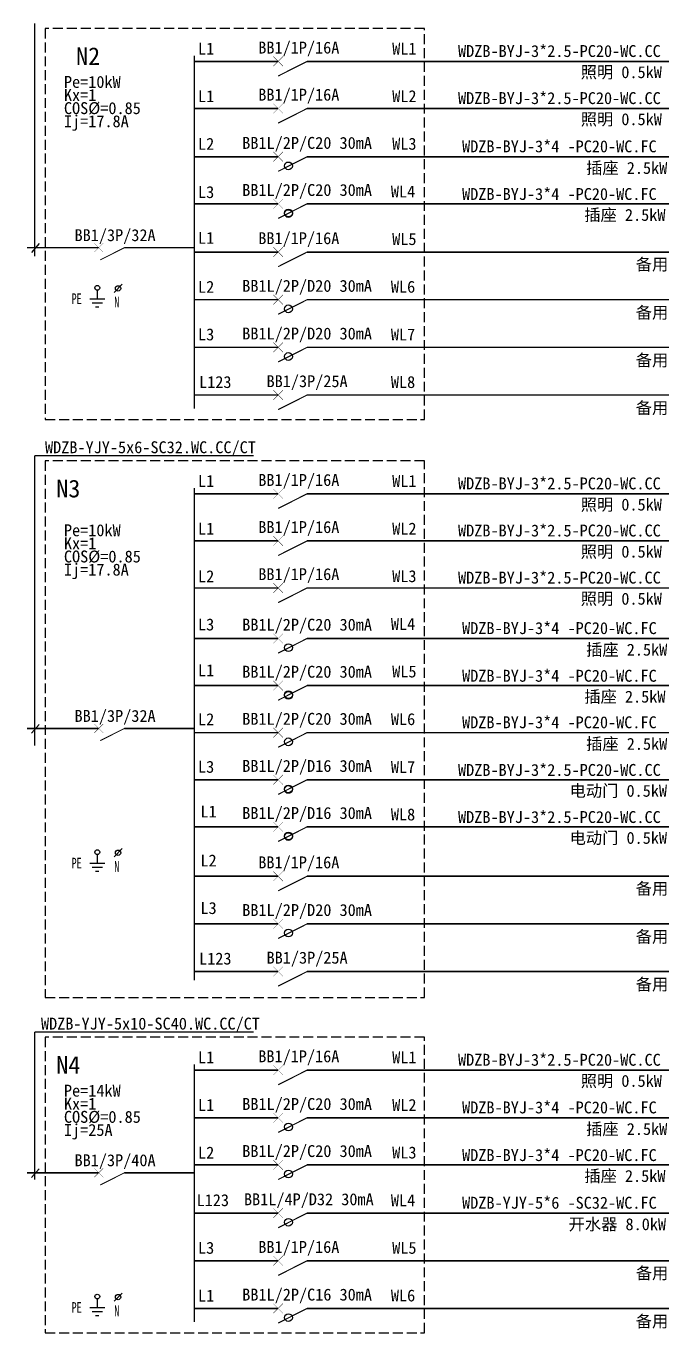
# Model space of a CAD drawing. Header units: millimetres. Extents: x -633009578 to 5705885, y -633235091 to 2571734.
# Drawn here: x 2497210 to 2513411, y 2269229 to 2302132 of the extents above; entities that cross this region are included whole.
import ezdxf
from ezdxf.enums import TextEntityAlignment as Align

# ---------------------------------------------------------------- set-up
doc = ezdxf.new("R2010")
doc.units = ezdxf.units.MM
doc.header["$LTSCALE"] = 1000
doc.header["$MEASUREMENT"] = 0
doc.linetypes.add('DASH', pattern=[0.35, 0.25, -0.1])
doc.linetypes.add('DASHED', pattern=[0.75, 0.5, -0.25])
doc.layers.get('0').update_dxf_attribs({"color": 9})
for name, color, linetype in [('000000000000电气', 7, 'Continuous'), ('LIU6', 7, 'Continuous'), ('Q4', 4, 'DASHED')]:
    doc.layers.add(name, color=color, linetype=linetype)
doc.styles.add('-宋体', font='simhei.ttf', dxfattribs={"width": 0.8})
doc.styles.add('QH2', font='simhei.ttf', dxfattribs={"width": 0.8, "bigfont": 'hztxt.shx'})
doc.styles.add('宋', font='simhei.ttf', dxfattribs={"width": 0.8})
doc.styles.add('宋体', font='simhei.ttf')

# ---------------------------------------------------------------- blocks, each defined once
blk = doc.blocks.new('TDRGDF')
at = {"layer": 'Q4', "linetype": 'ByBlock'}
for p, q in [((446388, 58473), (446594, 58679)), ((445777, 58310), (446157, 58310)), ((445967, 58530), (445967, 58311)), ((445841, 58210), (446095, 58210)), ((445924, 58109), (446010, 58109))]:
    blk.add_line(p, q, dxfattribs=at)
for centre, radius in [((445967, 58590), 60.2), ((446491, 58576), 67.1)]:
    blk.add_circle(centre, radius, dxfattribs=at)
at = {"layer": 'LIU6', "style": 'QH2', "width": 0.7}
for s, p in [('PE', (445318, 58180)), ('N', (446394, 58095))]:
    blk.add_text(s, height=270, dxfattribs=at).set_placement(p)
blk = doc.blocks.new('1107AA')
at = {"color": 3, "linetype": 'Continuous'}
for points, const_width in [([(0, -7.5), (-3.79, 0)], 0.3), ([(1.25, 1.25), (-1.25, -1.25)], 0.1), ([(-1.25, 1.25), (1.25, -1.25)], 0.1)]:
    blk.add_lwpolyline(points, dxfattribs=dict(at, const_width=const_width))

msp = doc.modelspace()

# ---------------------------------------------------------------- linework, layer by layer
at = {"color": 3, "linetype": 'Continuous'}
for points, const_width in [([(2498924.6, 2296441.9), (2499149.6, 2296666.9)], 9), ([(2498924.6, 2296666.9), (2499149.6, 2296441.9)], 9), ([(2499682.9, 2296553.1), (2499075.4, 2296246.1)], 24.3), ([(2498924.6, 2284336.9), (2499149.6, 2284561.9)], 9), ([(2498924.6, 2284561.9), (2499149.6, 2284336.9)], 9), ([(2499682.9, 2284448.1), (2499075.4, 2284141.1)], 24.3), ([(2498924.6, 2273148.4), (2499149.6, 2273373.4)], 9), ([(2498924.6, 2273373.4), (2499149.6, 2273148.4)], 9), ([(2499682.9, 2273259.6), (2499075.4, 2272952.6)], 24.3)]:
    msp.add_lwpolyline(points, dxfattribs=dict(at, const_width=const_width))
at = {"layer": '000000000000电气', "color": 3, "linetype": 'Continuous'}
for p, q in [((2497428.8, 2296340.1), (2497428.8, 2302201)), ((2502929.6, 2291313.5), (2497428.8, 2291313.5)), ((2497428.8, 2284023.1), (2497428.8, 2291313.5)), ((2502929.6, 2276801.5), (2497428.8, 2276801.5)), ((2497428.8, 2273093.1), (2497428.8, 2276801.5))]:
    msp.add_line(p, q, dxfattribs=at)
at = {"layer": '000000000000电气', "color": 3, "linetype": 'DASH'}
for points in [[(2497689, 2292228.9), (2507235, 2292228.9), (2507235, 2302071.5), (2497689, 2302071.5)], [(2497689, 2277673.9), (2507235, 2277673.9), (2507235, 2291184), (2497689, 2291184)], [(2497689, 2269229.3), (2507235, 2269229.3), (2507235, 2276672), (2497689, 2276672)]]:
    msp.add_lwpolyline(points, close=True, dxfattribs=at)
at = {"layer": '000000000000电气', "color": 3, "const_width": 40}
for points in [[(2501443.4, 2301244), (2503552.6, 2301244)], [(2504281.6, 2301244), (2513391.2, 2301244)], [(2501443.4, 2300058.4), (2503552.6, 2300058.4)], [(2504281.6, 2300058.4), (2513391.2, 2300058.4)], [(2501443.4, 2298844), (2503552.6, 2298844)], [(2504281.6, 2298844), (2513391.2, 2298844)], [(2501443.4, 2297658.4), (2503552.6, 2297658.4)], [(2504281.6, 2297658.4), (2513391.2, 2297658.4)], [(2501443.4, 2296444), (2503552.6, 2296444)], [(2504281.6, 2296444), (2513391.2, 2296444)], [(2501443.4, 2295244), (2503552.6, 2295244)], [(2504281.6, 2295244), (2513391.2, 2295244)], [(2501443.4, 2294044), (2503552.6, 2294044)], [(2504281.6, 2294044), (2513391.2, 2294044)], [(2501443.4, 2292844.1), (2503552.6, 2292844.1)], [(2504281.6, 2292844.1), (2513391.2, 2292844.1)], [(2501443.4, 2290356.5), (2503552.6, 2290356.5)], [(2504281.6, 2290356.5), (2513391.2, 2290356.5)], [(2501443.4, 2289170.9), (2503552.6, 2289170.9)], [(2504281.6, 2289170.9), (2513391.2, 2289170.9)], [(2501443.4, 2287985.3), (2503552.6, 2287985.3)], [(2504281.6, 2287985.3), (2513391.2, 2287985.3)], [(2501443.4, 2286713.4), (2503552.6, 2286713.4)], [(2504281.6, 2286713.4), (2513391.2, 2286713.4)], [(2501443.4, 2285527.8), (2503552.6, 2285527.8)], [(2504281.6, 2285527.8), (2513391.2, 2285527.8)], [(2501443.4, 2284342.2), (2503552.6, 2284342.2)], [(2504281.6, 2284342.2), (2513391.2, 2284342.2)], [(2501443.4, 2283156.5), (2503552.6, 2283156.5)], [(2504281.6, 2283156.5), (2513391.2, 2283156.5)], [(2501443.4, 2281970.9), (2503552.6, 2281970.9)], [(2504281.6, 2281970.9), (2513391.2, 2281970.9)], [(2501443.4, 2280727.8), (2503552.6, 2280727.8)], [(2504281.6, 2280727.8), (2513391.2, 2280727.8)], [(2501443.4, 2279527.8), (2503552.6, 2279527.8)], [(2504281.6, 2279527.8), (2513391.2, 2279527.8)], [(2501443.4, 2278327.8), (2503552.6, 2278327.8)], [(2504281.6, 2278327.8), (2513391.2, 2278327.8)], [(2501443.4, 2275844.5), (2503552.6, 2275844.5)], [(2504281.6, 2275844.5), (2513391.2, 2275844.5)], [(2501443.4, 2274644.5), (2503552.6, 2274644.5)], [(2504281.6, 2274644.5), (2513391.2, 2274644.5)], [(2501443.4, 2273458.9), (2503552.6, 2273458.9)], [(2504281.6, 2273458.9), (2513391.2, 2273458.9)], [(2501443.4, 2272244.5), (2503552.6, 2272244.5)], [(2504281.6, 2272244.5), (2513391.2, 2272244.5)], [(2501443.4, 2271044.5), (2503552.6, 2271044.5)], [(2504281.6, 2271044.5), (2513391.2, 2271044.5)], [(2501443.4, 2269844.5), (2503552.6, 2269844.5)], [(2504281.6, 2269844.5), (2513391.2, 2269844.5)]]:
    msp.add_lwpolyline(points, dxfattribs=at)
at = {"layer": '000000000000电气', "color": 3, "linetype": 'Continuous', "const_width": 36}
for points in [[(2501443.4, 2292502.9), (2501443.4, 2301389.3)], [(2497228.4, 2296553.1), (2499038.4, 2296553.1)], [(2499682.9, 2296553.1), (2501443.4, 2296553.1)], [(2501443.4, 2278102.9), (2501443.4, 2290501.8)], [(2497228.4, 2284448.1), (2499038.4, 2284448.1)], [(2499682.9, 2284448.1), (2501443.4, 2284448.1)], [(2501443.4, 2269503.3), (2501443.4, 2275989.8)], [(2497228.4, 2273259.6), (2499038.4, 2273259.6)], [(2499682.9, 2273259.6), (2501443.4, 2273259.6)]]:
    msp.add_lwpolyline(points, dxfattribs=at)
at = {"layer": '000000000000电气', "color": 3}
for points in [[(2497540.7, 2296655.8), (2497342.1, 2296430.7)], [(2497540.7, 2284550.8), (2497342.1, 2284325.7)], [(2497540.7, 2273362.3), (2497342.1, 2273137.2)]]:
    msp.add_lwpolyline(points, dxfattribs=at)
for centre in [(2503813, 2298613.7), (2503813, 2297428.1), (2503813, 2297413.7), (2503813, 2295013.7), (2503813, 2293813.7), (2503813, 2286483), (2503813, 2285297.4), (2503813, 2285283), (2503813, 2284111.8), (2503813, 2282926.2), (2503813, 2282911.8), (2503813, 2281740.6), (2503813, 2281726.2), (2503813, 2279297.5), (2503813, 2274414.2), (2503813, 2273228.6), (2503813, 2272014.2), (2503813, 2269614.2)]:
    msp.add_circle(centre, 97.2, dxfattribs=at)

# ---------------------------------------------------------------- block references
at = {"layer": '000000000000电气', "color": 3, "xscale": 97.19902800018626, "yscale": 97.19902800018626, "zscale": 97.19902800018626, "rotation": 90}
for p in [(2503552.6, 2301244), (2503552.6, 2300058.4), (2503552.6, 2298844), (2503552.6, 2297658.4), (2503552.6, 2296444), (2503552.6, 2295244), (2503552.6, 2294044), (2503552.6, 2292844.1), (2503552.6, 2290356.5), (2503552.6, 2289170.9), (2503552.6, 2287985.3), (2503552.6, 2286713.4), (2503552.6, 2285527.8), (2503552.6, 2284342.2), (2503552.6, 2283156.5), (2503552.6, 2281970.9), (2503552.6, 2280727.8), (2503552.6, 2279527.8), (2503552.6, 2278327.8), (2503552.6, 2275844.5), (2503552.6, 2274644.5), (2503552.6, 2273458.9), (2503552.6, 2272244.5), (2503552.6, 2271044.5), (2503552.6, 2269844.5)]:
    msp.add_blockref('1107AA', p, dxfattribs=at)
at = {"layer": '000000000000电气', "linetype": 'Continuous', "xscale": 0.99999, "yscale": 0.99999, "zscale": 0.99999}
for p in [(2053038.4, 2236954.1), (2053038.4, 2222743.1), (2053038.4, 2211554.6)]:
    msp.add_blockref('TDRGDF', p, dxfattribs=at)

# ---------------------------------------------------------------- texts
at = {"layer": '000000000000电气', "color": 6, "ltscale": 100, "style": '宋'}
for s, p in [('N2', (2498465.9, 2301153.4)), ('N3', (2497968.9, 2290265.9)), ('N4', (2497968.9, 2275753.9))]:
    msp.add_text(s, height=445.5, rotation=359.99997, dxfattribs=at).set_placement(p)
at = {"layer": '000000000000电气', "color": 3, "style": '宋'}
for s, height, p in [('L1', 300, (2501740.8, 2301567.8)), ('BB1/1P/16A', 300, (2504073.1, 2301567.8)), ('WL1', 300, (2506729.1, 2301567.8)), ('WDZB-BYJ-3*2.5-PC20-WC.CC', 299.997, (2510630.9, 2301515.4)), ('照明 0.5kW', 300, (2512188.9, 2300969)), ('BB1/1P/16A', 300, (2504073.1, 2300382.2)), ('L1', 300, (2501740.8, 2300367.8)), ('WL2', 300, (2506729.1, 2300367.8)), ('WDZB-BYJ-3*2.5-PC20-WC.CC', 299.997, (2510630.9, 2300329.8)), ('照明 0.5kW', 300, (2512188.9, 2299783.4)), ('L2', 300, (2501740.8, 2299167.8)), ('BB1L/2P/C20 30mA', 299.997, (2504281.4, 2299167.8)), ('WL3', 300, (2506729.1, 2299167.8)), ('WDZB-BYJ-3*4 -PC20-WC.FC', 299.997, (2510630.9, 2299115.4)), ('插座 2.5kW', 300, (2512325.6, 2298569)), ('L3', 300, (2501740.8, 2297951)), ('BB1L/2P/C20 30mA', 299.997, (2504281.4, 2297982.2)), ('WL4', 300, (2506695.9, 2297967.8)), ('WDZB-BYJ-3*4 -PC20-WC.FC', 299.997, (2510630.9, 2297915.4)), ('插座 2.5kW', 300, (2512279.5, 2297386.2)), ('BB1/3P/32A', 300, (2499448.6, 2296844.7)), ('L1', 300, (2501740.8, 2296800.8)), ('BB1/1P/16A', 300, (2504073.1, 2296767.8)), ('WL5', 300, (2506729.1, 2296767.8)), ('备用', 300, (2512961.8, 2296138.2)), ('L2', 300, (2501740.8, 2295567.9)), ('BB1L/2P/D20 30mA', 299.997, (2504281.4, 2295567.9)), ('WL6', 300, (2506695.9, 2295567.9)), ('备用', 300, (2512961.8, 2294926.3)), ('L3', 300, (2501740.8, 2294367.9)), ('BB1L/2P/D20 30mA', 299.997, (2504281.4, 2294367.9)), ('WL7', 300, (2506695.9, 2294367.9)), ('备用', 300, (2512961.8, 2293726.3)), ('BB1/3P/25A', 300, (2504281.4, 2293167.9)), ('L123', 300, (2501970.7, 2293167.9)), ('WL8', 300, (2506695.9, 2293167.9)), ('备用', 300, (2512961.8, 2292526.3)), ('L1', 300, (2501740.8, 2290680.3)), ('BB1/1P/16A', 300, (2504073.1, 2290680.3)), ('WL1', 300, (2506729.1, 2290680.3)), ('WDZB-BYJ-3*2.5-PC20-WC.CC', 299.997, (2510630.9, 2290627.9)), ('照明 0.5kW', 300, (2512188.9, 2290081.5)), ('L1', 300, (2501740.8, 2289480.3)), ('BB1/1P/16A', 300, (2504073.1, 2289494.7)), ('WL2', 300, (2506729.1, 2289480.3)), ('WDZB-BYJ-3*2.5-PC20-WC.CC', 299.997, (2510630.9, 2289442.3)), ('照明 0.5kW', 300, (2512188.9, 2288895.9)), ('L2', 300, (2501740.8, 2288280.3)), ('BB1/1P/16A', 300, (2504073.1, 2288309.1)), ('WL3', 300, (2506729.1, 2288280.3)), ('WDZB-BYJ-3*2.5-PC20-WC.CC', 299.997, (2510630.9, 2288256.7)), ('照明 0.5kW', 300, (2512188.9, 2287710.3)), ('L3', 300, (2501740.8, 2287063.5)), ('BB1L/2P/C20 30mA', 299.997, (2504281.4, 2287037.2)), ('WL4', 300, (2506695.9, 2287080.3)), ('WDZB-BYJ-3*4 -PC20-WC.FC', 299.997, (2510630.9, 2286984.8)), ('插座 2.5kW', 300, (2512325.6, 2286438.4)), ('L1', 300, (2501740.8, 2285913.3)), ('BB1L/2P/C20 30mA', 299.997, (2504281.4, 2285851.6)), ('WL5', 300, (2506729.1, 2285880.3)), ('WDZB-BYJ-3*4 -PC20-WC.FC', 299.997, (2510630.9, 2285784.8)), ('插座 2.5kW', 300, (2512279.5, 2285255.6)), ('BB1/3P/32A', 300, (2499448.6, 2284739.7)), ('L2', 300, (2501740.8, 2284680.4)), ('BB1L/2P/C20 30mA', 299.997, (2504281.4, 2284666)), ('WL6', 300, (2506695.9, 2284680.4)), ('WDZB-BYJ-3*4 -PC20-WC.FC', 299.997, (2510630.9, 2284613.5)), ('插座 2.5kW', 300, (2512325.6, 2284067.1)), ('L3', 300, (2501740.8, 2283480.4)), ('BB1L/2P/D16 30mA', 299.997, (2504281.4, 2283480.4)), ('WL7', 300, (2506695.9, 2283480.4)), ('WDZB-BYJ-3*2.5-PC20-WC.CC', 299.997, (2510630.9, 2283413.6)), ('电动门 0.5kW', 300, (2512114, 2282884.4)), ('L1', 300, (2501801.3, 2282356.5)), ('BB1L/2P/D16 30mA', 299.997, (2504281.4, 2282294.8)), ('WL8', 300, (2506695.9, 2282280.4)), ('WDZB-BYJ-3*2.5-PC20-WC.CC', 299.997, (2510630.9, 2282228)), ('电动门 0.5kW', 300, (2512114, 2281698.8)), ('L2', 300, (2501801.3, 2281123.5)), ('BB1/1P/16A', 300, (2504073.1, 2281051.6)), ('备用', 300, (2512961.8, 2280422)), ('L3', 300, (2501801.3, 2279923.6)), ('BB1L/2P/D20 30mA', 299.997, (2504281.4, 2279851.6)), ('备用', 300, (2512961.8, 2279210.1)), ('L123', 300, (2501970.7, 2278651.7)), ('BB1/3P/25A', 300, (2504281.4, 2278651.7)), ('备用', 300, (2512961.8, 2278010.1)), ('L1', 300, (2501740.8, 2276168.3)), ('BB1/1P/16A', 300, (2504073.1, 2276168.3)), ('WL1', 300, (2506729.1, 2276168.3)), ('WDZB-BYJ-3*2.5-PC20-WC.CC', 299.997, (2510630.9, 2276115.9)), ('照明 0.5kW', 300, (2512188.9, 2275569.5)), ('L1', 300, (2501740.8, 2274968.3)), ('BB1L/2P/C20 30mA', 299.997, (2504281.4, 2274968.3)), ('WL2', 300, (2506729.1, 2274968.3)), ('WDZB-BYJ-3*4 -PC20-WC.FC', 299.997, (2510630.9, 2274915.9)), ('插座 2.5kW', 300, (2512325.6, 2274369.5)), ('L2', 300, (2501740.8, 2273768.3)), ('BB1L/2P/C20 30mA', 299.997, (2504281.4, 2273782.7)), ('WL3', 300, (2506729.1, 2273768.3)), ('BB1/3P/40A', 300, (2499448.6, 2273551.2)), ('WDZB-BYJ-3*4 -PC20-WC.FC', 299.997, (2510630.9, 2273715.9)), ('插座 2.5kW', 300, (2512279.5, 2273186.7)), ('L123', 300, (2501907.6, 2272568.3)), ('BB1L/4P/D32 30mA', 299.997, (2504324.7, 2272568.3)), ('WL4', 300, (2506695.9, 2272568.3)), ('WDZB-YJY-5*6 -SC32-WC.FC', 299.997, (2510630.9, 2272515.9)), ('开水器 8.0kW', 300, (2512089.3, 2271969.5)), ('L3', 300, (2501740.8, 2271368.3)), ('BB1/1P/16A', 300, (2504073.1, 2271368.3)), ('WL5', 300, (2506729.1, 2271368.3)), ('备用', 300, (2512961.8, 2270738.7)), ('L1', 300, (2501740.8, 2270168.4)), ('BB1L/2P/C16 30mA', 299.997, (2504281.4, 2270168.4)), ('WL6', 300, (2506695.9, 2270168.4)), ('备用', 300, (2512961.8, 2269526.8))]:
    msp.add_text(s, height=height, dxfattribs=at).set_placement(p, align=Align.MIDDLE)
at = {"layer": '000000000000电气', "color": 3, "style": '宋体'}
for s, height, p in [('Pe=10kW', 300, (2498161.1, 2300577.9)), ('Kx=1', 300, (2498161.1, 2300248.9)), ('COS%%c=0.85', 299.997, (2498161.1, 2299917.6)), ('Ij=17.8A', 300, (2498161.1, 2299587.9)), ('Pe=10kW', 300, (2498161.1, 2289288.3)), ('Kx=1', 300, (2498161.1, 2288959.3)), ('COS%%c=0.85', 299.997, (2498161.1, 2288628)), ('Ij=17.8A', 300, (2498161.1, 2288298.3)), ('Pe=14kW', 300, (2498161.1, 2275178.4)), ('Kx=1', 300, (2498161.1, 2274849.4)), ('COS%%c=0.85', 299.997, (2498161.1, 2274518.1)), ('Ij=25A', 300, (2498161.1, 2274188.4))]:
    msp.add_text(s, height=height, dxfattribs=at).set_placement(p)
at = {"layer": '000000000000电气', "color": 3, "style": '-宋体'}
for s, p in [('WDZB-YJY-5x6-SC32.WC.CC/CT', (2500338.3, 2291378.5)), ('WDZB-YJY-5x10-SC40.WC.CC/CT', (2500338.3, 2276866.5))]:
    msp.add_text(s, height=299.997, dxfattribs=at).set_placement(p, align=Align.CENTER)

doc.saveas('drawing.dxf')
